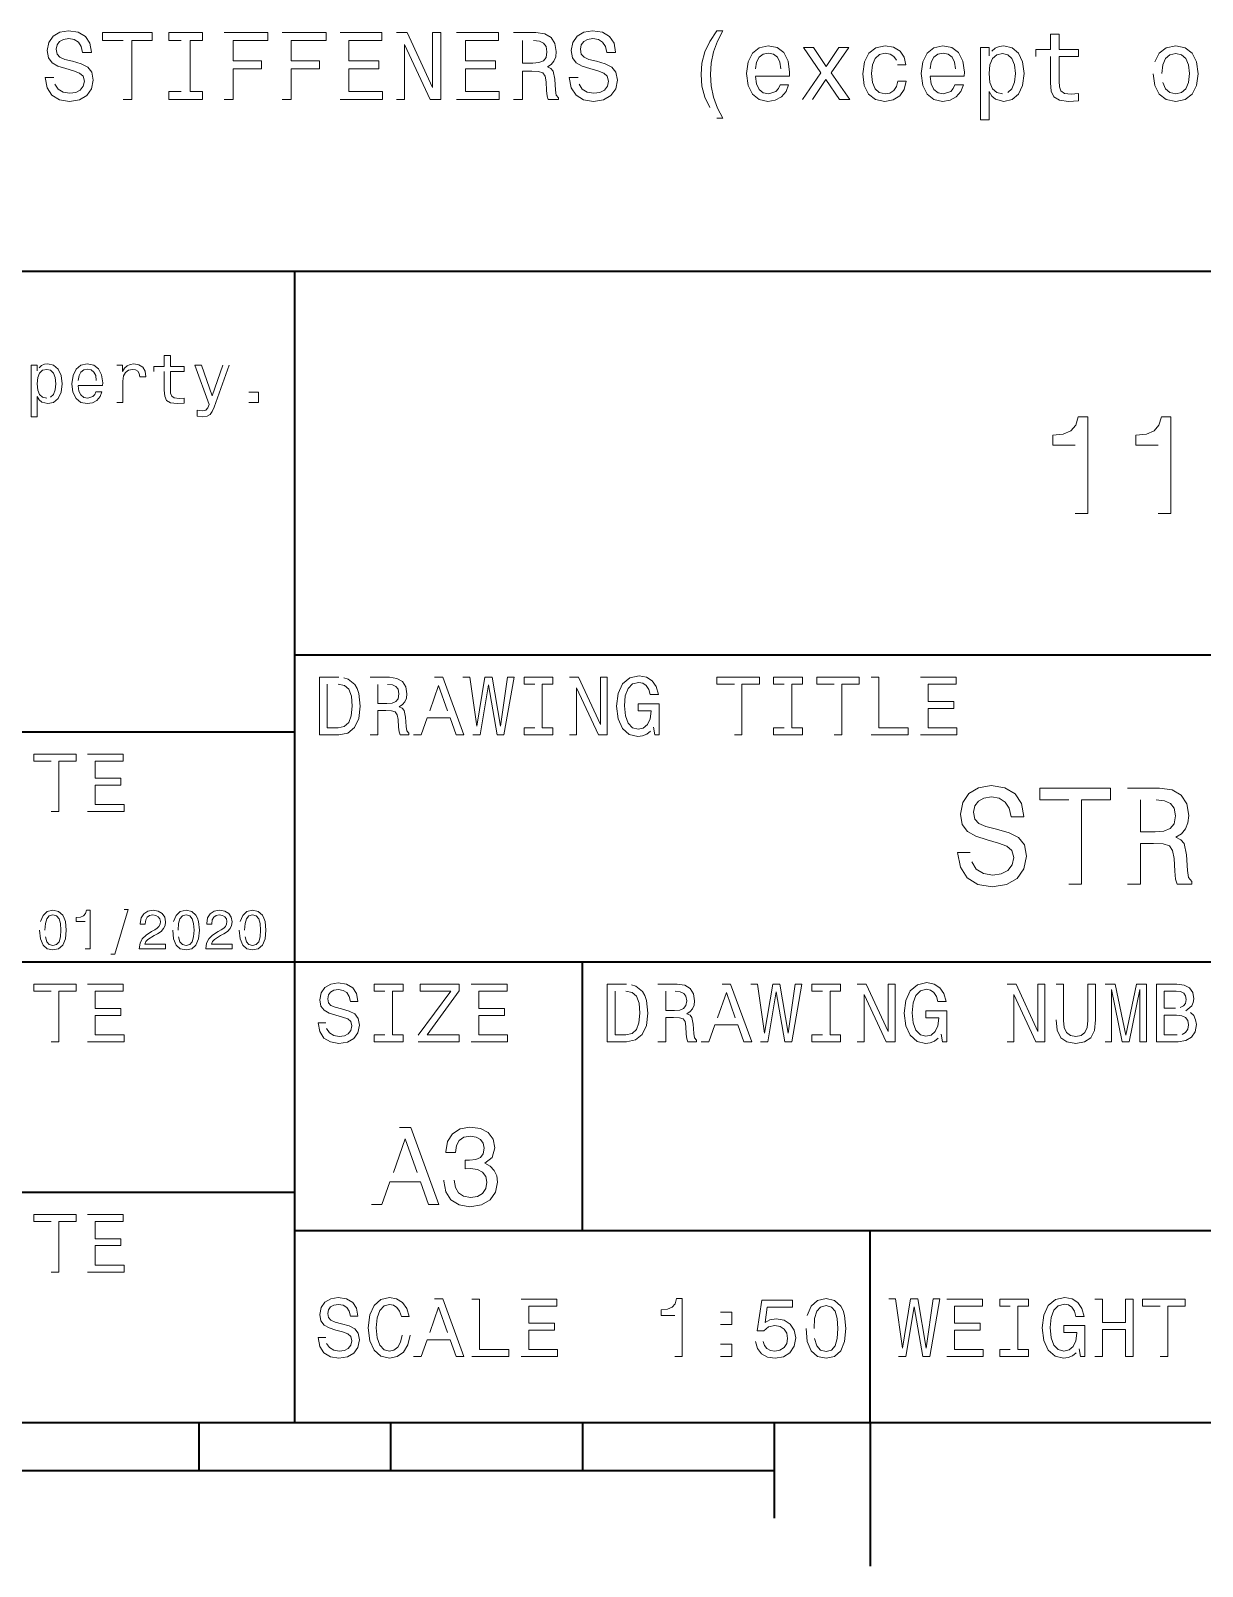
# Model space of a CAD drawing. Extents: x 0 to 179, y 1 to 126.
# Drawn here: x 115.32 to 141.28, y 1.06 to 35.09 of the extents above; entities that cross this region are included whole.
import ezdxf

# ---------------------------------------------------------------- set-up
doc = ezdxf.new("R2010")
doc.units = 0

msp = doc.modelspace()

# ---------------------------------------------------------------- linework, layer by layer
at = {"color": 5, "lineweight": 13}
for points in [[(115.832, 34.056), (115.636, 34.056), (115.679, 33.829), (115.787, 33.661), (115.952, 33.56), (116.175, 33.524), (116.396, 33.558), (116.561, 33.653), (116.666, 33.801), (116.704, 33.996), (116.672, 34.172), (116.582, 34.285), (116.436, 34.36), (116.241, 34.416), (116.074, 34.457), (115.965, 34.504), (115.902, 34.573), (115.883, 34.68), (115.902, 34.776), (115.958, 34.849), (116.044, 34.898), (116.162, 34.916), (116.282, 34.894), (116.376, 34.836), (116.438, 34.74), (116.468, 34.609), (116.664, 34.609), (116.664, 34.613), (116.629, 34.815), (116.528, 34.965), (116.37, 35.059), (116.155, 35.091), (115.962, 35.059), (115.812, 34.969), (115.716, 34.83), (115.682, 34.65), (115.709, 34.489), (115.791, 34.38), (115.92, 34.307), (116.095, 34.251), (116.269, 34.202), (116.4, 34.154), (116.479, 34.086), (116.507, 33.974), (116.481, 33.861), (116.415, 33.775), (116.314, 33.721), (116.183, 33.704), (116.037, 33.728), (115.926, 33.796), (115.855, 33.908)], [(117.363, 33.565), (117.56, 33.565), (117.56, 34.873), (118.01, 34.873), (118.01, 35.053), (116.91, 35.053), (116.91, 34.873), (117.363, 34.873)], [(118.653, 33.745), (118.379, 33.745), (118.379, 33.565), (119.125, 33.565), (119.125, 33.745), (118.851, 33.745), (118.851, 34.873), (119.125, 34.873), (119.125, 35.053), (118.379, 35.053), (118.379, 34.873), (118.653, 34.873)], [(119.603, 33.565), (119.803, 33.565), (119.803, 34.249), (120.429, 34.249), (120.429, 34.427), (119.803, 34.427), (119.803, 34.873), (120.572, 34.873), (120.572, 35.053), (119.603, 35.053)], [(120.894, 33.565), (121.093, 33.565), (121.093, 34.249), (121.719, 34.249), (121.719, 34.427), (121.093, 34.427), (121.093, 34.873), (121.863, 34.873), (121.863, 35.053), (120.894, 35.053)], [(122.174, 33.565), (123.117, 33.565), (123.117, 33.745), (122.371, 33.745), (122.371, 34.249), (123.036, 34.249), (123.036, 34.427), (122.371, 34.427), (122.371, 34.873), (123.1, 34.873), (123.1, 35.053), (122.174, 35.053)], [(123.426, 33.565), (123.604, 33.565), (123.604, 34.785), (124.174, 33.565), (124.404, 33.565), (124.404, 35.053), (124.224, 35.053), (124.224, 33.833), (123.66, 35.053), (123.426, 35.053)], [(124.755, 33.565), (125.699, 33.565), (125.699, 33.745), (124.953, 33.745), (124.953, 34.249), (125.617, 34.249), (125.617, 34.427), (124.953, 34.427), (124.953, 34.873), (125.682, 34.873), (125.682, 35.053), (124.755, 35.053)], [(126.018, 33.565), (126.218, 33.565), (126.218, 34.193), (126.421, 34.193), (126.572, 34.187), (126.666, 34.157), (126.717, 34.086), (126.739, 33.959), (126.75, 33.766), (126.762, 33.64), (126.788, 33.565), (127.013, 33.565), (127.013, 33.606), (126.964, 33.666), (126.947, 33.777), (126.932, 34.017), (126.895, 34.195), (126.846, 34.251), (126.769, 34.292), (126.855, 34.345), (126.915, 34.42), (126.953, 34.515), (126.966, 34.628), (126.936, 34.808), (126.85, 34.943), (126.709, 35.025), (126.516, 35.053), (126.018, 35.053)], [(127.449, 34.056), (127.253, 34.056), (127.296, 33.829), (127.403, 33.661), (127.569, 33.56), (127.792, 33.524), (128.012, 33.558), (128.178, 33.653), (128.283, 33.801), (128.321, 33.996), (128.289, 34.172), (128.199, 34.285), (128.053, 34.36), (127.858, 34.416), (127.691, 34.457), (127.581, 34.504), (127.519, 34.573), (127.5, 34.68), (127.519, 34.776), (127.575, 34.849), (127.661, 34.898), (127.779, 34.916), (127.899, 34.894), (127.993, 34.836), (128.055, 34.74), (128.085, 34.609), (128.28, 34.609), (128.28, 34.613), (128.246, 34.815), (128.145, 34.965), (127.987, 35.059), (127.772, 35.091), (127.579, 35.059), (127.429, 34.969), (127.333, 34.83), (127.298, 34.65), (127.326, 34.489), (127.408, 34.38), (127.536, 34.307), (127.712, 34.251), (127.886, 34.202), (128.017, 34.154), (128.096, 34.086), (128.124, 33.974), (128.098, 33.861), (128.032, 33.775), (127.931, 33.721), (127.8, 33.704), (127.654, 33.728), (127.543, 33.796), (127.472, 33.908)], [(130.525, 33.151), (130.66, 33.151), (130.538, 33.378), (130.452, 33.616), (130.399, 33.867), (130.382, 34.12), (130.399, 34.373), (130.452, 34.622), (130.538, 34.862), (130.66, 35.089), (130.525, 35.089), (130.369, 34.853), (130.259, 34.62), (130.195, 34.375), (130.176, 34.12), (130.195, 33.863), (130.259, 33.621), (130.369, 33.387)], [(126.46, 34.871), (126.591, 34.858), (126.683, 34.817), (126.741, 34.742), (126.76, 34.624), (126.739, 34.5), (126.681, 34.425), (126.582, 34.386), (126.447, 34.375), (126.218, 34.375), (126.218, 34.871)], [(131.381, 34.086), (132.136, 34.086), (132.138, 34.174), (132.103, 34.42), (132.009, 34.605), (131.859, 34.716), (131.66, 34.757), (131.464, 34.714), (131.314, 34.594), (131.218, 34.399), (131.184, 34.142), (131.216, 33.878), (131.312, 33.685), (131.46, 33.565), (131.653, 33.524), (131.82, 33.552), (131.958, 33.625), (132.058, 33.741), (132.116, 33.895), (131.93, 33.895), (131.891, 33.809), (131.835, 33.745), (131.677, 33.693), (131.555, 33.717), (131.462, 33.792), (131.402, 33.914), (131.381, 34.079)], [(132.644, 33.565), (132.94, 34.013), (133.244, 33.565), (133.471, 33.565), (133.06, 34.159), (133.448, 34.716), (133.229, 34.716), (132.948, 34.298), (132.667, 34.716), (132.444, 34.716), (132.826, 34.157), (132.423, 33.565)], [(134.531, 34.335), (134.717, 34.335), (134.679, 34.506), (134.586, 34.641), (134.443, 34.725), (134.256, 34.757), (134.05, 34.714), (133.894, 34.594), (133.795, 34.399), (133.761, 34.137), (133.793, 33.878), (133.889, 33.685), (134.042, 33.565), (134.25, 33.524), (134.434, 33.556), (134.578, 33.646), (134.676, 33.788), (134.719, 33.976), (134.539, 33.976), (134.507, 33.856), (134.447, 33.766), (134.361, 33.711), (134.256, 33.693), (134.125, 33.721), (134.031, 33.807), (133.973, 33.946), (133.954, 34.144), (133.973, 34.337), (134.033, 34.476), (134.13, 34.562), (134.256, 34.592), (134.368, 34.573), (134.451, 34.523), (134.507, 34.442)], [(135.253, 34.086), (136.008, 34.086), (136.01, 34.174), (135.976, 34.42), (135.881, 34.605), (135.731, 34.716), (135.532, 34.757), (135.337, 34.714), (135.187, 34.594), (135.09, 34.399), (135.056, 34.142), (135.088, 33.878), (135.185, 33.685), (135.332, 33.565), (135.525, 33.524), (135.693, 33.552), (135.83, 33.625), (135.931, 33.741), (135.989, 33.895), (135.802, 33.895), (135.763, 33.809), (135.708, 33.745), (135.549, 33.693), (135.427, 33.717), (135.335, 33.792), (135.275, 33.914), (135.253, 34.079)], [(136.557, 34.538), (136.557, 34.716), (136.368, 34.716), (136.368, 33.119), (136.557, 33.119), (136.557, 33.741), (136.623, 33.64), (136.698, 33.573), (136.887, 33.524), (137.067, 33.565), (137.209, 33.687), (137.301, 33.88), (137.335, 34.142), (137.301, 34.401), (137.209, 34.594), (137.067, 34.714), (136.887, 34.757), (136.784, 34.744), (136.696, 34.703), (136.621, 34.635)], [(137.923, 34.517), (137.923, 33.94), (137.935, 33.753), (137.996, 33.625), (138.116, 33.55), (138.319, 33.524), (138.542, 33.535), (138.542, 33.698), (138.379, 33.685), (138.231, 33.702), (138.152, 33.756), (138.118, 33.846), (138.111, 33.972), (138.111, 34.517), (138.542, 34.517), (138.542, 34.678), (138.111, 34.678), (138.111, 35.014), (137.923, 35.014), (137.923, 34.678), (137.597, 34.678), (137.597, 34.517)], [(140.195, 34.139), (140.23, 33.878), (140.328, 33.685), (140.485, 33.565), (140.695, 33.524), (140.903, 33.565), (141.059, 33.683), (141.158, 33.876), (141.195, 34.139), (141.158, 34.401), (141.059, 34.596), (140.903, 34.714), (140.695, 34.757), (140.485, 34.714), (140.328, 34.594), (140.23, 34.401)], [(131.381, 34.244), (131.404, 34.392), (131.462, 34.502), (131.55, 34.568), (131.666, 34.592), (131.78, 34.568), (131.868, 34.502), (131.921, 34.392), (131.94, 34.244)], [(135.253, 34.244), (135.277, 34.392), (135.335, 34.502), (135.423, 34.568), (135.538, 34.592), (135.652, 34.568), (135.74, 34.502), (135.793, 34.392), (135.813, 34.244)], [(136.855, 33.693), (136.728, 33.721), (136.636, 33.807), (136.578, 33.946), (136.559, 34.142), (136.578, 34.335), (136.636, 34.474), (136.728, 34.558), (136.855, 34.588), (136.971, 34.558), (137.063, 34.472), (137.121, 34.332), (137.142, 34.142), (137.121, 33.949), (137.063, 33.807), (136.971, 33.721)], [(140.388, 34.142), (140.408, 34.335), (140.468, 34.474), (140.564, 34.56), (140.695, 34.59), (140.824, 34.56), (140.92, 34.476), (140.98, 34.335), (141.002, 34.142), (140.98, 33.946), (140.92, 33.805), (140.824, 33.719), (140.695, 33.691), (140.564, 33.719), (140.468, 33.805), (140.408, 33.946)]]:
    msp.add_lwpolyline(points, dxfattribs=at)
at = {"color": 7, "lineweight": 35}
for points in [[(93.533, 29.761), (174.312, 29.761)], [(121.168, 4.252), (121.168, 29.761)], [(121.168, 21.258), (174.312, 21.258)], [(93.533, 19.557), (121.168, 19.557)], [(93.533, 14.455), (174.312, 14.455)], [(93.533, 9.353), (121.168, 9.353)], [(121.168, 8.503), (174.312, 8.503)], [(4.252, 4.252), (174.312, 4.252)], [(93.533, 4.252), (174.312, 4.252)], [(46.767, 3.189), (131.797, 3.189)]]:
    msp.add_lwpolyline(points, dxfattribs=at)
at = {"color": 7, "lineweight": 13}
for points in [[(115.459, 27.552), (115.459, 27.679), (115.324, 27.679), (115.324, 26.538), (115.459, 26.538), (115.459, 26.982), (115.506, 26.91), (115.56, 26.863), (115.694, 26.827), (115.823, 26.856), (115.924, 26.944), (115.99, 27.082), (116.014, 27.268), (115.99, 27.454), (115.924, 27.592), (115.823, 27.677), (115.694, 27.708), (115.621, 27.699), (115.558, 27.67), (115.504, 27.621)], [(115.671, 26.948), (115.581, 26.968), (115.515, 27.03), (115.474, 27.129), (115.46, 27.268), (115.474, 27.406), (115.515, 27.506), (115.581, 27.566), (115.671, 27.587), (115.754, 27.566), (115.82, 27.504), (115.861, 27.405), (115.877, 27.268), (115.861, 27.131), (115.82, 27.03), (115.754, 26.968)], [(116.371, 27.229), (116.91, 27.229), (116.912, 27.291), (116.887, 27.468), (116.82, 27.599), (116.713, 27.679), (116.57, 27.708), (116.431, 27.677), (116.324, 27.592), (116.255, 27.452), (116.23, 27.268), (116.253, 27.08), (116.322, 26.942), (116.428, 26.856), (116.566, 26.827), (116.685, 26.847), (116.783, 26.899), (116.855, 26.982), (116.897, 27.092), (116.763, 27.092), (116.736, 27.031), (116.696, 26.985), (116.583, 26.948), (116.495, 26.965), (116.43, 27.019), (116.387, 27.106), (116.371, 27.224)], [(116.371, 27.342), (116.388, 27.448), (116.43, 27.526), (116.492, 27.573), (116.575, 27.59), (116.656, 27.573), (116.719, 27.526), (116.757, 27.448), (116.771, 27.342)], [(117.226, 26.856), (117.361, 26.856), (117.361, 27.327), (117.374, 27.44), (117.416, 27.521), (117.483, 27.57), (117.574, 27.587), (117.641, 27.576), (117.691, 27.546), (117.722, 27.494), (117.733, 27.423), (117.869, 27.423), (117.851, 27.547), (117.8, 27.636), (117.716, 27.69), (117.601, 27.708), (117.523, 27.696), (117.456, 27.665), (117.396, 27.613), (117.348, 27.543), (117.348, 27.679), (117.226, 27.679)], [(118.278, 27.536), (118.278, 27.125), (118.287, 26.991), (118.33, 26.899), (118.416, 26.846), (118.561, 26.827), (118.721, 26.835), (118.721, 26.951), (118.604, 26.942), (118.499, 26.955), (118.442, 26.993), (118.417, 27.057), (118.413, 27.147), (118.413, 27.536), (118.721, 27.536), (118.721, 27.651), (118.413, 27.651), (118.413, 27.892), (118.278, 27.892), (118.278, 27.651), (118.045, 27.651), (118.045, 27.536)], [(119.572, 27.679), (119.336, 27.002), (119.105, 27.679), (118.958, 27.679), (119.27, 26.811), (119.243, 26.734), (119.2, 26.682), (119.128, 26.665), (119.004, 26.68), (119.004, 26.55), (119.134, 26.538), (119.228, 26.55), (119.293, 26.588), (119.341, 26.654), (119.382, 26.751), (119.716, 27.679)], [(120.153, 26.856), (120.364, 26.856), (120.364, 27.085), (120.153, 27.085)], [(138.465, 24.396), (138.744, 24.396), (138.744, 26.537), (138.536, 26.537), (138.48, 26.35), (138.37, 26.224), (138.202, 26.151), (137.969, 26.126), (137.969, 25.909), (138.465, 25.909)], [(140.309, 24.396), (140.588, 24.396), (140.588, 26.537), (140.379, 26.537), (140.324, 26.35), (140.214, 26.224), (140.046, 26.151), (139.813, 26.126), (139.813, 25.909), (140.309, 25.909)], [(122.145, 20.763), (121.72, 20.763), (121.72, 19.488), (122.145, 19.488), (122.345, 19.528), (122.494, 19.651), (122.586, 19.852), (122.619, 20.125), (122.589, 20.405), (122.553, 20.515), (122.501, 20.603), (122.352, 20.723), (122.255, 20.752)], [(122.843, 19.488), (123.014, 19.488), (123.014, 20.026), (123.188, 20.026), (123.317, 20.021), (123.398, 19.995), (123.442, 19.934), (123.46, 19.826), (123.47, 19.66), (123.481, 19.552), (123.503, 19.488), (123.696, 19.488), (123.696, 19.523), (123.653, 19.574), (123.639, 19.67), (123.626, 19.876), (123.595, 20.028), (123.552, 20.076), (123.486, 20.111), (123.56, 20.157), (123.611, 20.221), (123.644, 20.302), (123.655, 20.399), (123.63, 20.554), (123.556, 20.669), (123.435, 20.739), (123.269, 20.763), (122.843, 20.763)], [(123.8, 19.488), (123.97, 19.488), (124.104, 19.863), (124.613, 19.863), (124.747, 19.488), (124.92, 19.488), (124.453, 20.765), (124.265, 20.765)], [(125.118, 19.488), (125.28, 19.488), (125.464, 20.594), (125.653, 19.488), (125.807, 19.488), (126.032, 20.765), (125.885, 20.765), (125.726, 19.679), (125.545, 20.765), (125.385, 20.765), (125.206, 19.679), (125.048, 20.765), (124.898, 20.765)], [(126.487, 19.642), (126.252, 19.642), (126.252, 19.488), (126.892, 19.488), (126.892, 19.642), (126.656, 19.642), (126.656, 20.609), (126.892, 20.609), (126.892, 20.763), (126.252, 20.763), (126.252, 20.609), (126.487, 20.609)], [(127.259, 19.488), (127.412, 19.488), (127.412, 20.533), (127.901, 19.488), (128.097, 19.488), (128.097, 20.763), (127.943, 20.763), (127.943, 19.717), (127.46, 20.763), (127.259, 20.763)], [(129.121, 19.659), (129.152, 19.488), (129.244, 19.488), (129.244, 20.177), (128.779, 20.177), (128.779, 20.021), (129.066, 20.021), (129.066, 20.01), (129.044, 19.841), (128.985, 19.716), (128.895, 19.637), (128.783, 19.611), (128.658, 19.644), (128.56, 19.743), (128.498, 19.907), (128.476, 20.131), (128.496, 20.353), (128.559, 20.517), (128.658, 20.616), (128.792, 20.651), (128.884, 20.633), (128.959, 20.581), (129.014, 20.495), (129.046, 20.379), (129.228, 20.379), (129.18, 20.556), (129.09, 20.688), (128.963, 20.769), (128.803, 20.798), (128.594, 20.752), (128.435, 20.618), (128.334, 20.407), (128.299, 20.125), (128.334, 19.842), (128.435, 19.631), (128.584, 19.497), (128.772, 19.453), (128.877, 19.468), (128.97, 19.504), (129.051, 19.569)], [(130.913, 19.488), (131.082, 19.488), (131.082, 20.609), (131.468, 20.609), (131.468, 20.763), (130.525, 20.763), (130.525, 20.609), (130.913, 20.609)], [(132.019, 19.642), (131.784, 19.642), (131.784, 19.488), (132.424, 19.488), (132.424, 19.642), (132.188, 19.642), (132.188, 20.609), (132.424, 20.609), (132.424, 20.763), (131.784, 20.763), (131.784, 20.609), (132.019, 20.609)], [(133.126, 19.488), (133.295, 19.488), (133.295, 20.609), (133.681, 20.609), (133.681, 20.763), (132.738, 20.763), (132.738, 20.609), (133.126, 20.609)], [(133.943, 19.488), (134.763, 19.488), (134.763, 19.642), (134.112, 19.642), (134.112, 20.763), (133.943, 20.763)], [(135.037, 19.488), (135.846, 19.488), (135.846, 19.642), (135.206, 19.642), (135.206, 20.074), (135.776, 20.074), (135.776, 20.227), (135.206, 20.227), (135.206, 20.609), (135.831, 20.609), (135.831, 20.763), (135.037, 20.763)], [(122.132, 20.611), (122.271, 20.583), (122.367, 20.499), (122.424, 20.348), (122.442, 20.125), (122.422, 19.91), (122.365, 19.76), (122.268, 19.67), (122.132, 19.64), (121.891, 19.64), (121.891, 20.611)], [(123.222, 20.607), (123.334, 20.596), (123.413, 20.561), (123.462, 20.497), (123.479, 20.396), (123.46, 20.289), (123.411, 20.225), (123.326, 20.192), (123.211, 20.182), (123.014, 20.182), (123.014, 20.607)], [(124.162, 20.019), (124.359, 20.581), (124.556, 20.019)], [(115.772, 17.787), (115.941, 17.787), (115.941, 18.908), (116.327, 18.908), (116.327, 19.063), (115.384, 19.063), (115.384, 18.908), (115.772, 18.908)], [(116.577, 17.787), (117.385, 17.787), (117.385, 17.941), (116.746, 17.941), (116.746, 18.373), (117.315, 18.373), (117.315, 18.526), (116.746, 18.526), (116.746, 18.908), (117.37, 18.908), (117.37, 19.063), (116.577, 19.063)], [(136.14, 16.883), (135.861, 16.883), (135.922, 16.558), (136.076, 16.319), (136.311, 16.175), (136.63, 16.123), (136.945, 16.172), (137.181, 16.307), (137.331, 16.519), (137.387, 16.797), (137.341, 17.048), (137.212, 17.211), (137.004, 17.318), (136.725, 17.398), (136.486, 17.456), (136.33, 17.523), (136.241, 17.621), (136.213, 17.774), (136.241, 17.912), (136.321, 18.016), (136.443, 18.087), (136.612, 18.111), (136.783, 18.081), (136.918, 17.998), (137.007, 17.86), (137.05, 17.673), (137.328, 17.673), (137.328, 17.679), (137.279, 17.967), (137.135, 18.182), (136.909, 18.317), (136.602, 18.362), (136.327, 18.317), (136.112, 18.188), (135.975, 17.989), (135.926, 17.732), (135.965, 17.502), (136.082, 17.346), (136.266, 17.241), (136.517, 17.162), (136.765, 17.091), (136.952, 17.024), (137.065, 16.926), (137.105, 16.767), (137.068, 16.604), (136.973, 16.482), (136.829, 16.405), (136.642, 16.381), (136.434, 16.414), (136.275, 16.512), (136.174, 16.672)], [(138.327, 16.182), (138.609, 16.182), (138.609, 18.05), (139.252, 18.05), (139.252, 18.307), (137.681, 18.307), (137.681, 18.05), (138.327, 18.05)], [(139.629, 16.182), (139.914, 16.182), (139.914, 17.079), (140.205, 17.079), (140.419, 17.07), (140.554, 17.027), (140.627, 16.926), (140.658, 16.745), (140.673, 16.47), (140.692, 16.289), (140.728, 16.182), (141.05, 16.182), (141.05, 16.24), (140.98, 16.326), (140.955, 16.485), (140.934, 16.828), (140.882, 17.082), (140.811, 17.162), (140.701, 17.22), (140.823, 17.297), (140.909, 17.404), (140.964, 17.539), (140.983, 17.701), (140.94, 17.958), (140.817, 18.151), (140.615, 18.268), (140.339, 18.307), (139.629, 18.307)], [(140.26, 18.047), (140.447, 18.029), (140.578, 17.97), (140.661, 17.863), (140.689, 17.695), (140.658, 17.517), (140.575, 17.41), (140.434, 17.355), (140.241, 17.339), (139.914, 17.339), (139.914, 18.047)], [(115.515, 15.16), (115.533, 14.967), (115.591, 14.83), (115.683, 14.747), (115.81, 14.72), (115.936, 14.747), (116.028, 14.83), (116.085, 14.967), (116.104, 15.16), (116.085, 15.351), (116.061, 15.427), (116.028, 15.489), (115.936, 15.573), (115.81, 15.601), (115.683, 15.573), (115.591, 15.488), (115.533, 15.351)], [(115.633, 15.16), (115.642, 15.308), (115.673, 15.414), (115.728, 15.477), (115.81, 15.499), (115.891, 15.477), (115.946, 15.414), (115.977, 15.308), (115.987, 15.16), (115.977, 15.01), (115.946, 14.904), (115.891, 14.841), (115.81, 14.82), (115.728, 14.841), (115.673, 14.904), (115.642, 15.01)], [(116.526, 14.744), (116.637, 14.744), (116.637, 15.601), (116.554, 15.601), (116.532, 15.526), (116.488, 15.476), (116.42, 15.446), (116.327, 15.437), (116.327, 15.35), (116.526, 15.35)], [(117.094, 14.63), (117.179, 14.63), (117.475, 15.618), (117.389, 15.618)], [(117.724, 14.744), (118.308, 14.744), (118.308, 14.85), (117.846, 14.85), (117.872, 14.907), (117.916, 14.955), (118.052, 15.042), (118.125, 15.079), (118.205, 15.131), (118.263, 15.193), (118.296, 15.265), (118.308, 15.347), (118.288, 15.45), (118.23, 15.531), (118.142, 15.582), (118.028, 15.601), (117.91, 15.58), (117.821, 15.522), (117.763, 15.43), (117.744, 15.309), (117.744, 15.292), (117.855, 15.292), (117.855, 15.302), (117.866, 15.385), (117.899, 15.446), (117.952, 15.486), (118.022, 15.499), (118.093, 15.487), (118.145, 15.456), (118.18, 15.408), (118.192, 15.348), (118.183, 15.292), (118.16, 15.244), (118.121, 15.203), (118.067, 15.166), (117.995, 15.127), (117.875, 15.051), (117.79, 14.97), (117.74, 14.872), (117.724, 14.748)], [(118.465, 15.16), (118.484, 14.967), (118.541, 14.83), (118.633, 14.747), (118.761, 14.72), (118.887, 14.747), (118.979, 14.83), (119.035, 14.967), (119.055, 15.16), (119.035, 15.351), (119.012, 15.427), (118.979, 15.489), (118.887, 15.573), (118.761, 15.601), (118.633, 15.573), (118.541, 15.488), (118.484, 15.351)], [(118.583, 15.16), (118.593, 15.308), (118.623, 15.414), (118.678, 15.477), (118.761, 15.499), (118.841, 15.477), (118.897, 15.414), (118.927, 15.308), (118.937, 15.16), (118.927, 15.01), (118.897, 14.904), (118.841, 14.841), (118.761, 14.82), (118.678, 14.841), (118.623, 14.904), (118.593, 15.01)], [(119.199, 14.744), (119.784, 14.744), (119.784, 14.85), (119.322, 14.85), (119.347, 14.907), (119.391, 14.955), (119.527, 15.042), (119.6, 15.079), (119.681, 15.131), (119.738, 15.193), (119.771, 15.265), (119.784, 15.347), (119.763, 15.45), (119.705, 15.531), (119.617, 15.582), (119.503, 15.601), (119.385, 15.58), (119.296, 15.522), (119.238, 15.43), (119.219, 15.309), (119.219, 15.292), (119.33, 15.292), (119.33, 15.302), (119.341, 15.385), (119.374, 15.446), (119.427, 15.486), (119.497, 15.499), (119.568, 15.487), (119.621, 15.456), (119.655, 15.408), (119.667, 15.348), (119.659, 15.292), (119.635, 15.244), (119.596, 15.203), (119.542, 15.166), (119.47, 15.127), (119.35, 15.051), (119.265, 14.97), (119.215, 14.872), (119.199, 14.748)], [(119.94, 15.16), (119.959, 14.967), (120.016, 14.83), (120.108, 14.747), (120.236, 14.72), (120.362, 14.747), (120.454, 14.83), (120.51, 14.967), (120.53, 15.16), (120.51, 15.351), (120.487, 15.427), (120.454, 15.489), (120.362, 15.573), (120.236, 15.601), (120.108, 15.573), (120.016, 15.488), (119.959, 15.351)], [(120.058, 15.16), (120.068, 15.308), (120.098, 15.414), (120.154, 15.477), (120.236, 15.499), (120.317, 15.477), (120.372, 15.414), (120.402, 15.308), (120.412, 15.16), (120.402, 15.01), (120.372, 14.904), (120.317, 14.841), (120.236, 14.82), (120.154, 14.841), (120.098, 14.904), (120.068, 15.01)], [(115.772, 12.685), (115.941, 12.685), (115.941, 13.806), (116.327, 13.806), (116.327, 13.961), (115.384, 13.961), (115.384, 13.806), (115.772, 13.806)], [(116.577, 12.685), (117.385, 12.685), (117.385, 12.84), (116.746, 12.84), (116.746, 13.272), (117.315, 13.272), (117.315, 13.424), (116.746, 13.424), (116.746, 13.806), (117.37, 13.806), (117.37, 13.961), (116.577, 13.961)], [(121.856, 13.106), (121.689, 13.106), (121.726, 12.911), (121.817, 12.768), (121.959, 12.682), (122.15, 12.65), (122.339, 12.68), (122.481, 12.761), (122.571, 12.887), (122.604, 13.055), (122.576, 13.205), (122.499, 13.303), (122.374, 13.367), (122.207, 13.415), (122.064, 13.45), (121.97, 13.49), (121.917, 13.549), (121.9, 13.641), (121.917, 13.724), (121.964, 13.786), (122.038, 13.828), (122.139, 13.843), (122.242, 13.825), (122.323, 13.775), (122.376, 13.692), (122.402, 13.58), (122.569, 13.58), (122.569, 13.584), (122.54, 13.757), (122.453, 13.885), (122.317, 13.966), (122.134, 13.994), (121.968, 13.966), (121.839, 13.889), (121.757, 13.77), (121.727, 13.615), (121.751, 13.477), (121.821, 13.384), (121.931, 13.321), (122.082, 13.273), (122.231, 13.231), (122.343, 13.191), (122.411, 13.132), (122.435, 13.036), (122.413, 12.939), (122.356, 12.865), (122.27, 12.819), (122.157, 12.805), (122.032, 12.825), (121.937, 12.884), (121.876, 12.979)], [(123.168, 12.84), (122.933, 12.84), (122.933, 12.685), (123.573, 12.685), (123.573, 12.84), (123.337, 12.84), (123.337, 13.806), (123.573, 13.806), (123.573, 13.961), (122.933, 13.961), (122.933, 13.806), (123.168, 13.806)], [(123.902, 12.685), (124.817, 12.685), (124.817, 12.84), (124.104, 12.84), (124.817, 13.816), (124.817, 13.961), (123.951, 13.961), (123.951, 13.806), (124.626, 13.806), (123.902, 12.832)], [(125.08, 12.685), (125.888, 12.685), (125.888, 12.84), (125.249, 12.84), (125.249, 13.272), (125.818, 13.272), (125.818, 13.424), (125.249, 13.424), (125.249, 13.806), (125.874, 13.806), (125.874, 13.961), (125.08, 13.961)], [(128.522, 13.961), (128.097, 13.961), (128.097, 12.685), (128.522, 12.685), (128.722, 12.726), (128.871, 12.849), (128.963, 13.049), (128.996, 13.323), (128.967, 13.602), (128.93, 13.713), (128.878, 13.801), (128.73, 13.92), (128.632, 13.95)], [(129.22, 12.685), (129.391, 12.685), (129.391, 13.224), (129.566, 13.224), (129.694, 13.218), (129.775, 13.193), (129.819, 13.132), (129.838, 13.023), (129.847, 12.858), (129.858, 12.75), (129.88, 12.685), (130.073, 12.685), (130.073, 12.72), (130.031, 12.772), (130.016, 12.867), (130.003, 13.073), (129.972, 13.226), (129.93, 13.273), (129.863, 13.308), (129.937, 13.354), (129.988, 13.419), (130.021, 13.499), (130.033, 13.597), (130.007, 13.751), (129.933, 13.867), (129.812, 13.937), (129.647, 13.961), (129.22, 13.961)], [(130.178, 12.685), (130.347, 12.685), (130.481, 13.06), (130.99, 13.06), (131.124, 12.685), (131.297, 12.685), (130.83, 13.963), (130.643, 13.963)], [(131.495, 12.685), (131.657, 12.685), (131.841, 13.792), (132.03, 12.685), (132.185, 12.685), (132.409, 13.963), (132.262, 13.963), (132.104, 12.876), (131.922, 13.963), (131.762, 13.963), (131.584, 12.876), (131.426, 13.963), (131.275, 13.963)], [(132.865, 12.84), (132.629, 12.84), (132.629, 12.685), (133.269, 12.685), (133.269, 12.84), (133.034, 12.84), (133.034, 13.806), (133.269, 13.806), (133.269, 13.961), (132.629, 13.961), (132.629, 13.806), (132.865, 13.806)], [(133.637, 12.685), (133.789, 12.685), (133.789, 13.731), (134.278, 12.685), (134.475, 12.685), (134.475, 13.961), (134.32, 13.961), (134.32, 12.915), (133.837, 13.961), (133.637, 13.961)], [(135.498, 12.856), (135.529, 12.685), (135.621, 12.685), (135.621, 13.374), (135.156, 13.374), (135.156, 13.218), (135.443, 13.218), (135.443, 13.207), (135.421, 13.038), (135.362, 12.913), (135.272, 12.834), (135.16, 12.808), (135.035, 12.842), (134.938, 12.941), (134.875, 13.104), (134.853, 13.329), (134.873, 13.551), (134.936, 13.714), (135.035, 13.814), (135.169, 13.849), (135.261, 13.83), (135.336, 13.779), (135.392, 13.692), (135.423, 13.577), (135.605, 13.577), (135.557, 13.753), (135.467, 13.885), (135.34, 13.966), (135.18, 13.996), (134.971, 13.95), (134.813, 13.816), (134.712, 13.604), (134.677, 13.323), (134.712, 13.04), (134.813, 12.829), (134.962, 12.694), (135.149, 12.65), (135.254, 12.665), (135.348, 12.702), (135.428, 12.766)], [(136.956, 12.685), (137.108, 12.685), (137.108, 13.731), (137.597, 12.685), (137.794, 12.685), (137.794, 13.961), (137.639, 13.961), (137.639, 12.915), (137.156, 13.961), (136.956, 13.961)], [(138.042, 13.17), (138.068, 12.941), (138.148, 12.777), (138.284, 12.683), (138.481, 12.65), (138.676, 12.683), (138.812, 12.777), (138.893, 12.939), (138.92, 13.17), (138.92, 13.961), (138.749, 13.961), (138.749, 13.161), (138.733, 13.005), (138.683, 12.893), (138.599, 12.827), (138.481, 12.805), (138.36, 12.827), (138.275, 12.893), (138.226, 13.003), (138.211, 13.161), (138.211, 13.961), (138.042, 13.961)], [(139.128, 12.685), (139.269, 12.685), (139.269, 13.843), (139.508, 12.685), (139.666, 12.685), (139.903, 13.843), (139.903, 12.685), (140.047, 12.685), (140.047, 13.961), (139.823, 13.961), (139.587, 12.836), (139.354, 13.961), (139.128, 13.961)], [(140.923, 13.374), (141.052, 13.481), (141.085, 13.553), (141.096, 13.641), (141.072, 13.779), (141.001, 13.878), (140.885, 13.939), (140.723, 13.961), (140.269, 13.961), (140.269, 12.685), (140.749, 12.685), (140.92, 12.711), (141.047, 12.786), (141.126, 12.906), (141.153, 13.068), (141.137, 13.176), (141.093, 13.266), (141.021, 13.332)], [(128.509, 13.808), (128.649, 13.781), (128.744, 13.696), (128.801, 13.545), (128.82, 13.323), (128.799, 13.108), (128.742, 12.957), (128.645, 12.867), (128.509, 12.838), (128.268, 12.838), (128.268, 13.808)], [(129.599, 13.805), (129.711, 13.794), (129.79, 13.759), (129.84, 13.694), (129.856, 13.593), (129.838, 13.487), (129.788, 13.422), (129.704, 13.389), (129.588, 13.38), (129.391, 13.38), (129.391, 13.805)], [(130.54, 13.216), (130.736, 13.779), (130.933, 13.216)], [(140.688, 13.431), (140.438, 13.431), (140.438, 13.808), (140.703, 13.808), (140.802, 13.797), (140.872, 13.764), (140.914, 13.707), (140.929, 13.623), (140.912, 13.538), (140.868, 13.479), (140.793, 13.442)], [(140.729, 12.838), (140.438, 12.838), (140.438, 13.277), (140.712, 13.277), (140.828, 13.264), (140.911, 13.226), (140.96, 13.159), (140.977, 13.064), (140.96, 12.963), (140.914, 12.893), (140.837, 12.851)], [(122.874, 9.081), (123.1, 9.081), (123.279, 9.581), (123.957, 9.581), (124.136, 9.081), (124.366, 9.081), (123.744, 10.784), (123.494, 10.784)], [(124.477, 9.616), (124.477, 9.598), (124.516, 9.363), (124.631, 9.187), (124.812, 9.074), (125.053, 9.032), (125.307, 9.074), (125.499, 9.182), (125.621, 9.353), (125.665, 9.574), (125.646, 9.718), (125.592, 9.836), (125.504, 9.927), (125.386, 9.993), (125.545, 10.125), (125.602, 10.336), (125.565, 10.527), (125.459, 10.672), (125.288, 10.762), (125.053, 10.794), (124.832, 10.755), (124.663, 10.647), (124.553, 10.476), (124.516, 10.248), (124.516, 10.231), (124.734, 10.231), (124.754, 10.387), (124.817, 10.5), (124.92, 10.569), (125.065, 10.593), (125.192, 10.574), (125.285, 10.522), (125.342, 10.439), (125.364, 10.326), (125.342, 10.206), (125.283, 10.125), (125.18, 10.076), (125.04, 10.062), (124.945, 10.064), (124.945, 9.87), (125.065, 9.875), (125.219, 9.853), (125.334, 9.794), (125.403, 9.699), (125.428, 9.574), (125.401, 9.432), (125.33, 9.326), (125.217, 9.26), (125.067, 9.238), (124.913, 9.263), (124.8, 9.336), (124.729, 9.454), (124.702, 9.616)], [(123.357, 9.79), (123.619, 10.539), (123.881, 9.79)], [(115.772, 7.583), (115.941, 7.583), (115.941, 8.705), (116.327, 8.705), (116.327, 8.859), (115.384, 8.859), (115.384, 8.705), (115.772, 8.705)], [(116.577, 7.583), (117.385, 7.583), (117.385, 7.738), (116.746, 7.738), (116.746, 8.17), (117.315, 8.17), (117.315, 8.322), (116.746, 8.322), (116.746, 8.705), (117.37, 8.705), (117.37, 8.859), (116.577, 8.859)], [(121.856, 6.13), (121.689, 6.13), (121.726, 5.935), (121.817, 5.792), (121.959, 5.706), (122.15, 5.674), (122.339, 5.704), (122.481, 5.785), (122.571, 5.911), (122.604, 6.079), (122.576, 6.229), (122.499, 6.327), (122.374, 6.391), (122.207, 6.439), (122.064, 6.474), (121.97, 6.514), (121.917, 6.573), (121.9, 6.665), (121.917, 6.748), (121.964, 6.81), (122.038, 6.852), (122.139, 6.867), (122.242, 6.849), (122.323, 6.799), (122.376, 6.716), (122.402, 6.604), (122.569, 6.604), (122.569, 6.608), (122.54, 6.781), (122.453, 6.909), (122.317, 6.99), (122.134, 7.018), (121.968, 6.99), (121.839, 6.913), (121.757, 6.794), (121.727, 6.639), (121.751, 6.501), (121.821, 6.408), (121.931, 6.345), (122.082, 6.297), (122.231, 6.255), (122.343, 6.215), (122.411, 6.156), (122.435, 6.06), (122.413, 5.963), (122.356, 5.889), (122.27, 5.843), (122.157, 5.829), (122.032, 5.849), (121.937, 5.908), (121.876, 6.003)], [(123.551, 6.183), (123.514, 6.029), (123.453, 5.919), (123.369, 5.851), (123.269, 5.829), (123.15, 5.862), (123.056, 5.961), (122.994, 6.123), (122.973, 6.347), (122.994, 6.569), (123.054, 6.733), (123.148, 6.832), (123.269, 6.867), (123.358, 6.849), (123.433, 6.797), (123.492, 6.715), (123.532, 6.601), (123.707, 6.601), (123.652, 6.775), (123.556, 6.907), (123.426, 6.99), (123.269, 7.02), (123.075, 6.974), (122.926, 6.845), (122.83, 6.634), (122.797, 6.347), (122.83, 6.06), (122.926, 5.849), (123.075, 5.718), (123.269, 5.674), (123.44, 5.709), (123.578, 5.807), (123.675, 5.967), (123.727, 6.183)], [(123.8, 5.709), (123.97, 5.709), (124.104, 6.084), (124.613, 6.084), (124.747, 5.709), (124.92, 5.709), (124.453, 6.987), (124.265, 6.987)], [(125.092, 5.709), (125.912, 5.709), (125.912, 5.864), (125.262, 5.864), (125.262, 6.985), (125.092, 6.985)], [(126.186, 5.709), (126.995, 5.709), (126.995, 5.864), (126.355, 5.864), (126.355, 6.295), (126.925, 6.295), (126.925, 6.448), (126.355, 6.448), (126.355, 6.83), (126.98, 6.83), (126.98, 6.985), (126.186, 6.985)], [(129.592, 5.709), (129.759, 5.709), (129.759, 6.994), (129.634, 6.994), (129.601, 6.882), (129.535, 6.806), (129.434, 6.762), (129.294, 6.748), (129.294, 6.617), (129.592, 6.617)], [(131.382, 6.042), (131.423, 5.891), (131.513, 5.774), (131.645, 5.7), (131.814, 5.672), (132, 5.706), (132.145, 5.796), (132.237, 5.939), (132.272, 6.123), (132.24, 6.294), (132.152, 6.428), (132.014, 6.514), (131.836, 6.545), (131.698, 6.523), (131.592, 6.463), (131.643, 6.806), (132.202, 6.806), (132.202, 6.957), (131.52, 6.957), (131.419, 6.281), (131.566, 6.281), (131.672, 6.367), (131.808, 6.398), (131.926, 6.378), (132.016, 6.319), (132.073, 6.229), (132.093, 6.114), (132.073, 5.998), (132.014, 5.908), (131.924, 5.851), (131.808, 5.831), (131.711, 5.843), (131.636, 5.886), (131.581, 5.952), (131.553, 6.042)], [(132.501, 6.332), (132.529, 6.044), (132.615, 5.838), (132.753, 5.713), (132.944, 5.672), (133.134, 5.713), (133.271, 5.838), (133.356, 6.044), (133.385, 6.332), (133.356, 6.619), (133.321, 6.733), (133.271, 6.827), (133.134, 6.952), (132.944, 6.994), (132.753, 6.952), (132.615, 6.825), (132.529, 6.619)], [(132.678, 6.332), (132.692, 6.555), (132.738, 6.715), (132.821, 6.808), (132.944, 6.841), (133.066, 6.808), (133.148, 6.715), (133.194, 6.555), (133.209, 6.332), (133.194, 6.108), (133.148, 5.948), (133.066, 5.854), (132.944, 5.823), (132.821, 5.854), (132.738, 5.948), (132.692, 6.108)], [(134.554, 5.709), (134.715, 5.709), (134.899, 6.816), (135.088, 5.709), (135.243, 5.709), (135.467, 6.987), (135.32, 6.987), (135.162, 5.9), (134.98, 6.987), (134.82, 6.987), (134.642, 5.9), (134.484, 6.987), (134.333, 6.987)], [(135.621, 5.709), (136.43, 5.709), (136.43, 5.864), (135.79, 5.864), (135.79, 6.295), (136.36, 6.295), (136.36, 6.448), (135.79, 6.448), (135.79, 6.83), (136.415, 6.83), (136.415, 6.985), (135.621, 6.985)], [(137.029, 5.864), (136.794, 5.864), (136.794, 5.709), (137.433, 5.709), (137.433, 5.864), (137.198, 5.864), (137.198, 6.83), (137.433, 6.83), (137.433, 6.985), (136.794, 6.985), (136.794, 6.83), (137.029, 6.83)], [(138.556, 5.88), (138.588, 5.709), (138.68, 5.709), (138.68, 6.398), (138.215, 6.398), (138.215, 6.242), (138.501, 6.242), (138.501, 6.231), (138.479, 6.062), (138.42, 5.937), (138.33, 5.858), (138.218, 5.832), (138.093, 5.865), (137.996, 5.965), (137.933, 6.128), (137.911, 6.352), (137.932, 6.575), (137.994, 6.738), (138.093, 6.838), (138.227, 6.873), (138.319, 6.854), (138.395, 6.803), (138.45, 6.716), (138.481, 6.601), (138.663, 6.601), (138.615, 6.777), (138.525, 6.909), (138.398, 6.99), (138.238, 7.02), (138.029, 6.974), (137.871, 6.839), (137.77, 6.628), (137.735, 6.347), (137.77, 6.064), (137.871, 5.853), (138.02, 5.718), (138.207, 5.674), (138.312, 5.689), (138.406, 5.726), (138.487, 5.79)], [(138.9, 5.709), (139.071, 5.709), (139.071, 6.308), (139.582, 6.308), (139.582, 5.709), (139.751, 5.709), (139.751, 6.985), (139.582, 6.985), (139.582, 6.465), (139.071, 6.465), (139.071, 6.985), (138.9, 6.985)], [(140.348, 5.709), (140.517, 5.709), (140.517, 6.83), (140.903, 6.83), (140.903, 6.985), (139.96, 6.985), (139.96, 6.83), (140.348, 6.83)], [(124.162, 6.24), (124.359, 6.803), (124.556, 6.24)], [(130.605, 6.422), (130.858, 6.422), (130.858, 6.696), (130.605, 6.696)], [(130.605, 5.709), (130.858, 5.709), (130.858, 5.983), (130.605, 5.983)]]:
    msp.add_lwpolyline(points, dxfattribs=at)
at = {"color": 7, "lineweight": 35, "ltscale": 0.35}
msp.add_lwpolyline([(127.545, 8.503), (127.545, 14.455)], dxfattribs=at)
at = {"color": 7, "lineweight": 35, "ltscale": 0.25}
msp.add_lwpolyline([(133.923, 4.252), (133.923, 8.503)], dxfattribs=at)
at = {"color": 7, "lineweight": 35, "ltscale": 0.0625}
for points in [[(119.042, 4.252), (119.042, 3.189)], [(123.294, 4.252), (123.294, 3.189)], [(127.545, 4.252), (127.545, 3.189)]]:
    msp.add_lwpolyline(points, dxfattribs=at)
at = {"color": 7, "lineweight": 35, "ltscale": 0.125}
msp.add_lwpolyline([(131.797, 4.252), (131.797, 2.126)], dxfattribs=at)
at = {"color": 7, "lineweight": 35, "ltscale": 0.1875}
msp.add_lwpolyline([(133.923, 4.252), (133.923, 1.063)], dxfattribs=at)

doc.saveas('drawing.dxf')
